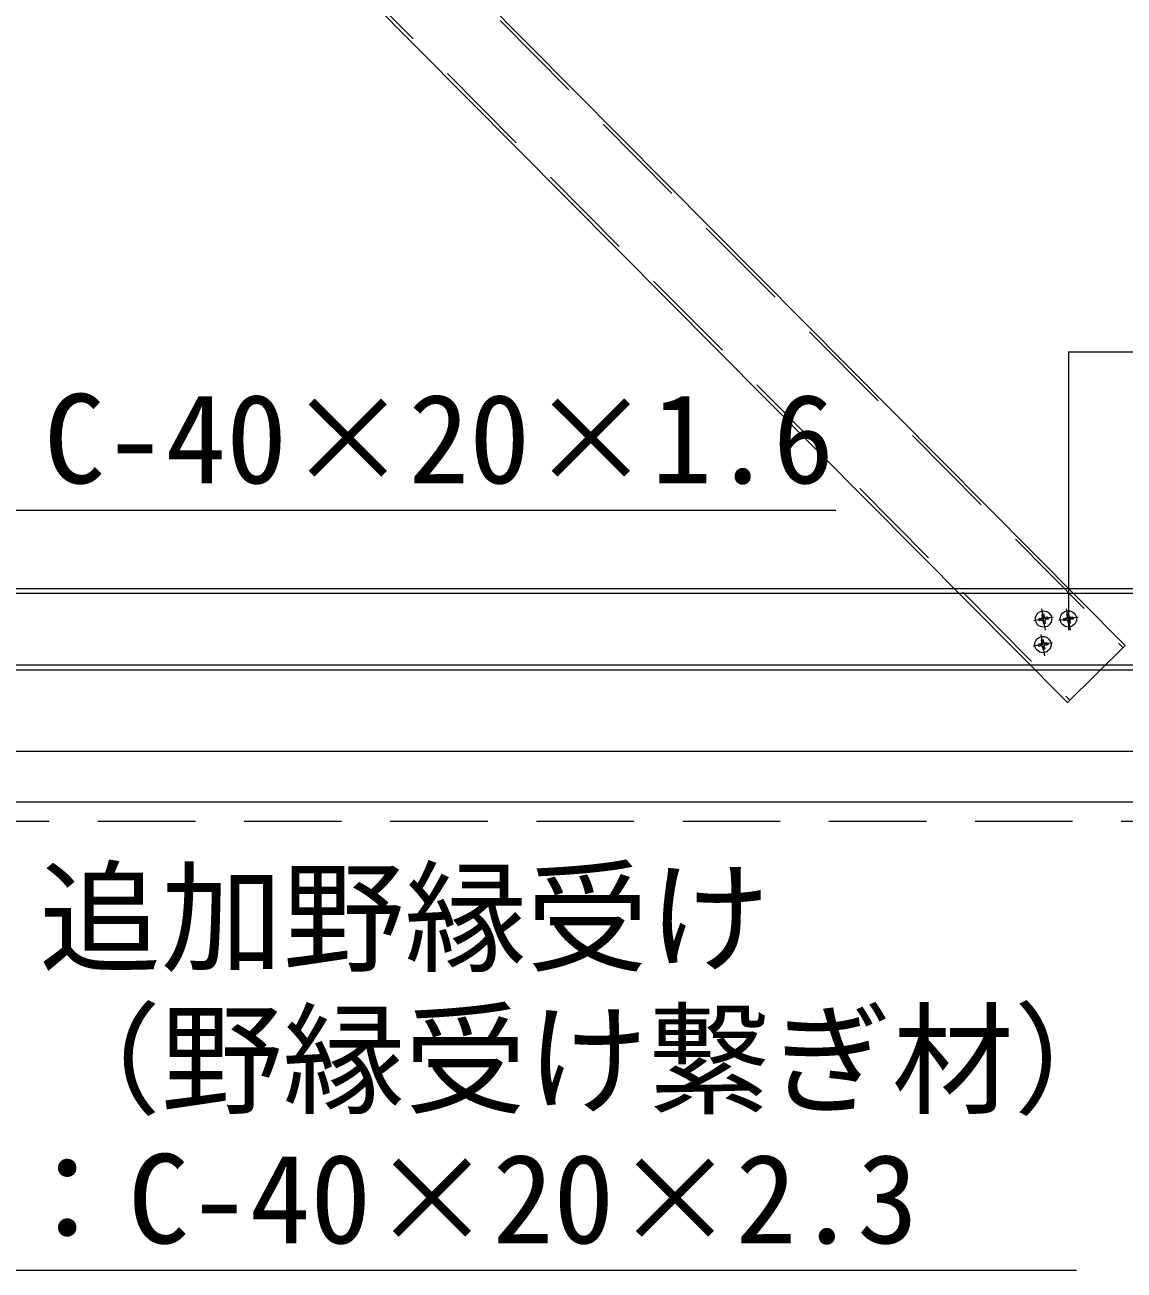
# Model space of a CAD drawing. Units: millimetres at full size, sheet at 1:40; details may follow other scales. Extents: x -7800 to 7800, y -5578 to 5491.
# Drawn here: x -6646 to -6105, y -1312 to -699 of the extents above; entities that cross this region are included whole.
import ezdxf
from ezdxf.enums import TextEntityAlignment as Align

# ---------------------------------------------------------------- set-up
doc = ezdxf.new("R2010")
doc.units = ezdxf.units.MM
doc.header["$LTSCALE"] = 40
doc.linetypes.add('CHAIN1', pattern=[8, 5, -1, 1, -1])
doc.linetypes.add('DASHED1', pattern=[1.8, 1.2, -0.6])
doc.layers.add('2-6_文字', color=7, linetype='Continuous', lineweight=18)
doc.styles.add('ＭＳ ゴシック', font='')
doc.styles.get('ＭＳ ゴシック').set_extended_font_data('MS Gothic')

msp = doc.modelspace()

# ---------------------------------------------------------------- linework, layer by layer
at = {"layer": '2-6_文字', "color": 3, "linetype": 'DASHED1'}
for p, q in [((-6919.28, -185.74), (-6105.28, -1005.44)), ((-6945.22, -211.85), (-6131.39, -1031.37))]:
    msp.add_line(p, q, dxfattribs=at)
at = {"layer": '2-6_文字', "color": 3}
for p, q in [((-6918.14, -184.61), (-6104.15, -1004.31)), ((-6946.35, -212.98), (-6132.53, -1032.5)), ((-5088.09, -976.42), (-7104.1, -976.42)), ((-5088.09, -978.72), (-7104.1, -978.72)), ((-6104.15, -1004.31), (-6132.53, -1032.5)), ((-5088.09, -1014.12), (-7104.1, -1014.12)), ((-7104.1, -1016.42), (-5088.09, -1016.42)), ((-6964.1, -1056.42), (-4957.58, -1056.42)), ((-7258.11, -1081.42), (-4957.58, -1081.42))]:
    msp.add_line(p, q, dxfattribs=at)
at = {"layer": '2-6_文字', "color": 4, "lineweight": 9}
for q in [(-6132.16, -996.75), (-6070.57, -859.76)]:
    msp.add_line((-6132.16, -859.76), q, dxfattribs=at)
at = {"layer": '2-6_文字'}
for p, q in [((-6936.71, -937.69), (-6246.71, -937.69)), ((-6145.47, -991.01), (-6146.75, -991.23)), ((-6146.75, -991.23), (-6146.58, -992.22)), ((-6145.3, -991.99), (-6146.58, -992.22)), ((-6144.31, -988.97), (-6145.29, -989.15)), ((-6145.29, -989.15), (-6145.06, -990.43)), ((-6144.72, -992.4), (-6144.49, -993.68)), ((-6144.31, -988.97), (-6144.08, -990.25)), ((-6143.73, -992.22), (-6143.51, -993.5)), ((-6142.22, -990.43), (-6143.5, -990.66)), ((-6142.05, -991.42), (-6143.33, -991.65)), ((-6142.22, -990.43), (-6142.05, -991.42)), ((-6133.23, -990.95), (-6134.51, -991.18)), ((-6134.51, -991.18), (-6134.34, -992.16)), ((-6133.06, -991.94), (-6134.34, -992.16)), ((-6132.07, -988.92), (-6133.05, -989.09)), ((-6133.05, -989.09), (-6132.83, -990.37)), ((-6132.48, -992.34), (-6132.25, -993.62)), ((-6132.07, -988.92), (-6131.84, -990.2)), ((-6131.5, -992.17), (-6131.27, -993.45)), ((-6129.98, -990.38), (-6131.26, -990.61)), ((-6129.81, -991.36), (-6131.09, -991.59)), ((-6129.98, -990.38), (-6129.81, -991.36)), ((-6143.51, -993.5), (-6144.49, -993.68)), ((-6131.27, -993.45), (-6132.25, -993.62)), ((-6145.78, -1003.6), (-6147.06, -1003.83)), ((-6147.06, -1003.83), (-6146.89, -1004.81)), ((-6145.61, -1004.59), (-6146.89, -1004.81)), ((-6144.62, -1001.57), (-6145.6, -1001.74)), ((-6145.6, -1001.74), (-6145.38, -1003.03)), ((-6145.03, -1004.99), (-6144.8, -1006.28)), ((-6144.62, -1001.57), (-6144.39, -1002.85)), ((-6144.04, -1004.82), (-6143.82, -1006.1)), ((-6142.53, -1003.03), (-6143.81, -1003.26)), ((-6142.36, -1004.02), (-6143.64, -1004.24)), ((-6142.53, -1003.03), (-6142.36, -1004.02)), ((-6143.82, -1006.1), (-6144.8, -1006.28)), ((-6655.26, -1311.93), (-6128.21, -1311.93))]:
    msp.add_line(p, q, dxfattribs=at)
at = {"layer": '2-6_文字', "color": 4, "linetype": 'CHAIN1', "lineweight": 9}
for p, q in [((-6143.42, -996.9), (-6145.28, -986.32)), ((-6131.18, -996.84), (-6133.05, -986.26)), ((-6139.63, -990.48), (-6149.17, -992.17)), ((-6127.39, -990.43), (-6136.94, -992.11)), ((-6143.73, -1009.5), (-6145.59, -998.91)), ((-6139.94, -1003.08), (-6149.48, -1004.76))]:
    msp.add_line(p, q, dxfattribs=at)
at = {"layer": '2-6_文字', "color": 4, "linetype": 'DASHED1', "lineweight": 9}
for p, q in [((-7258.11, -1081.42), (-4957.58, -1081.42)), ((-7258.11, -1090.92), (-4957.58, -1090.92))]:
    msp.add_line(p, q, dxfattribs=at)
at = {"layer": '2-6_文字'}
for centre in [(-6144.4, -991.33), (-6132.16, -991.27), (-6144.71, -1003.92)]:
    msp.add_circle(centre, 4, dxfattribs=at)
for centre, start, end in [((-6145.56, -990.52), 280, 10), ((-6145.21, -992.48), 10, 100), ((-6143.59, -990.17), 190, 280.00002), ((-6143.24, -992.14), 100.00002, 190), ((-6133.32, -990.46), 280, 10), ((-6132.97, -992.43), 10, 100), ((-6131.35, -990.11), 190, 280.00002), ((-6131, -992.08), 100.00002, 190), ((-6145.87, -1003.11), 280, 10), ((-6145.52, -1005.08), 10, 100), ((-6143.9, -1002.76), 190, 280.00002), ((-6143.55, -1004.73), 100.00002, 190)]:
    msp.add_arc(centre, 0.5, start, end, dxfattribs=at)

# ---------------------------------------------------------------- texts
at = {"layer": '2-6_文字', "style": 'ＭＳ ゴシック'}
for s, p in [('野縁受け：C-40×20×1.6', (-6936.71, -937.69)), ('追加野縁受け', (-6639.08, -1173.52)), ('（野縁受け繋ぎ材）', (-6639.08, -1243.48)), ('：C-40×20×2.3', (-6655.26, -1311.93))]:
    msp.add_text(s, height=43.99, dxfattribs=at).set_placement(p, align=Align.BOTTOM_LEFT)

doc.saveas('drawing.dxf')
